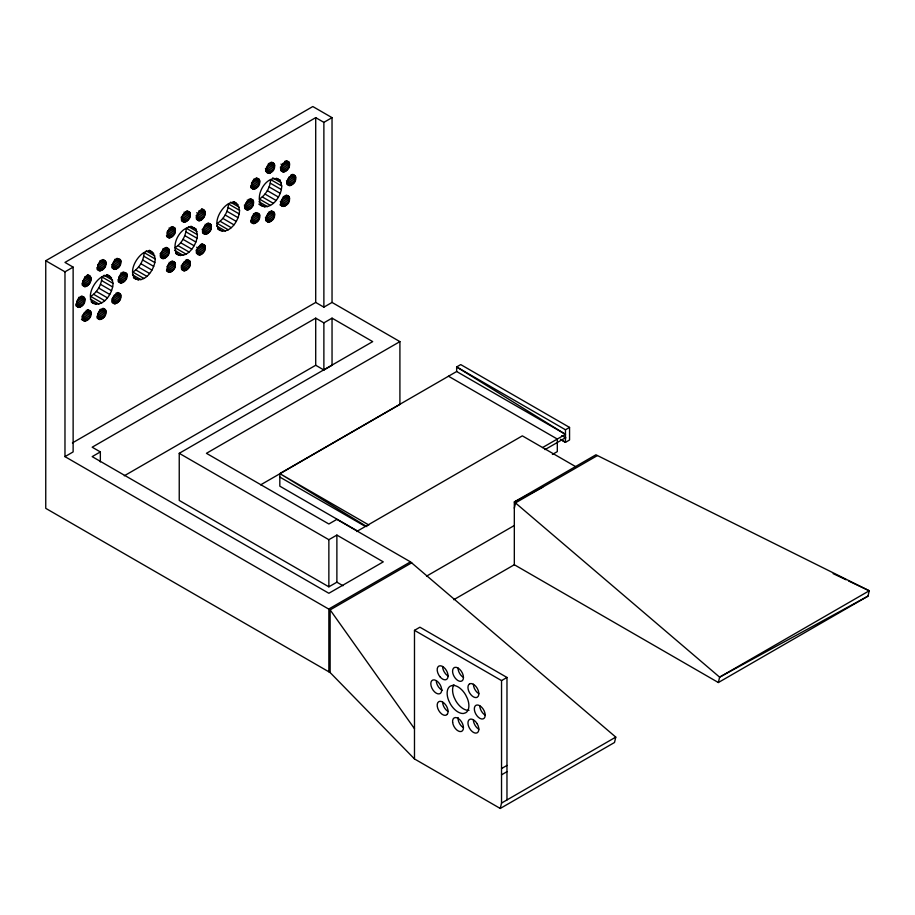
<?xml version="1.0" encoding="UTF-8"?>
<svg xmlns="http://www.w3.org/2000/svg" width="915" height="915" viewBox="0 0 915 915"><rect width="100%" height="100%" fill="white"/><g stroke="black" fill="none" stroke-linecap="round" stroke-linejoin="round"><path stroke-width="1.37" d="M100.341 461.915L100.341 451.918L92.175 447.206L315.709 318.146L323.876 322.858L332.042 318.146L372.702 341.615L179.237 453.314L179.237 500.436L328.862 586.824L336.88 582.192L336.88 535.081L383.271 561.867L328.862 593.275L92.175 456.631L100.341 451.918M124.291 475.789L315.709 365.268L315.709 318.146M315.709 365.268L323.876 369.98L323.876 322.858M328.862 586.824L328.862 539.701L336.88 535.081M332.042 318.146L332.042 365.268L323.876 369.98M72.388 442.929L315.709 302.442L323.876 307.154L332.042 302.442L399.912 341.615L399.912 404.441L260.661 484.836M500.253 808.46L501.534 803.084L501.546 680.6L414.484 630.344L414.484 758.935L500.253 808.46L614.514 742.488L615.784 737.113L410.48 561.867L336.88 519.365L328.862 523.998L206.435 453.314L399.912 341.615M514.322 525.507L514.322 501.946L595.928 454.789L869.25 590.77L867.98 596.145L718.355 682.533L514.322 564.738L514.322 525.507L426.539 576.153M414.484 630.344L419.928 627.198L506.979 677.455L506.967 799.939L501.534 803.084M84.786 300.921C86.067 293.212 76.311 298.016 76.631 303.105C75.35 310.814 85.106 306.01 84.786 300.921L78.633 297.375M89.864 276.067C84.935 274.614 79.674 284.302 84.775 286.669C90.208 286.338 94.268 276.353 87.405 274.649M90.951 314.566C92.243 306.868 82.487 311.672 82.808 316.75C81.526 324.459 91.283 319.655 90.951 314.566L86.044 311.729M101.794 302.819L90.734 296.437C97.265 292.228 101.599 284.725 101.977 276.959L113.037 283.353C112.957 293.349 102.469 309.35 91.386 302.19M105.866 264.401C107.147 256.692 97.39 261.496 97.722 266.585C96.441 274.294 106.186 269.49 105.866 264.401L99.724 260.855M105.866 313.09C107.147 305.393 97.39 310.185 97.722 315.275C96.441 322.984 106.186 318.18 105.866 313.09L99.724 309.544M120.769 262.925C122.061 255.216 112.305 260.02 112.625 265.11C111.344 272.819 121.1 268.015 120.769 262.925L114.627 259.38M120.769 297.352C122.061 289.655 112.305 294.447 112.625 299.537C111.344 307.246 121.1 302.442 120.769 297.352L115.862 294.516M126.945 276.582C128.226 268.873 118.481 273.677 118.801 278.755C117.52 286.464 127.277 281.66 126.945 276.582L120.803 273.025M143.964 278.48L132.892 272.087C139.435 267.889 143.769 260.386 144.135 252.62L155.207 259.002C155.127 269.01 144.639 285 133.544 277.851M169.115 252.231C170.396 244.522 160.651 249.326 160.971 254.416C159.69 262.125 169.435 257.321 169.115 252.231L162.973 248.686M175.291 231.449C176.572 223.74 166.827 228.544 167.148 233.634C165.867 241.343 175.611 236.539 175.291 231.449L169.149 227.904M175.291 265.876C176.572 258.179 166.827 262.971 167.148 268.061C165.867 275.77 175.611 270.966 175.291 265.876L169.149 262.331M186.122 254.13L175.062 247.748C181.605 243.539 185.939 236.036 186.305 228.27L197.377 234.663C197.297 244.66 186.809 260.661 175.714 253.501M190.206 215.711C191.487 208.002 181.73 212.806 182.051 217.896C180.77 225.605 190.526 220.801 190.206 215.711L184.052 212.166M190.206 264.401C191.487 256.703 181.73 261.496 182.051 266.585C180.77 274.294 190.526 269.49 190.206 264.401L185.287 261.564M204.022 210.164C199.093 208.712 193.831 218.399 198.932 220.767C204.354 220.435 208.414 210.45 201.563 208.746M205.109 248.663C206.39 240.965 196.645 245.758 196.965 250.847C195.684 258.556 205.429 253.752 205.109 248.663L200.191 245.826M211.285 227.881C212.566 220.183 202.81 224.987 203.141 230.065C201.86 237.774 211.605 232.97 211.285 227.881L205.143 224.335M228.292 229.791L217.232 223.397C223.775 219.2 228.098 211.697 228.476 203.931L239.536 210.313C239.456 220.321 228.979 236.31 217.884 229.162M253.455 203.542C254.736 195.833 244.98 200.637 245.3 205.726C244.019 213.424 253.775 208.631 253.455 203.542L247.302 199.996M259.631 182.76C260.912 175.051 251.156 179.855 251.476 184.944C250.195 192.653 259.952 187.85 259.631 182.76L253.478 179.214M259.631 217.187C260.912 209.489 251.156 214.282 251.476 219.371C250.195 227.08 259.952 222.276 259.631 217.187L253.478 213.641M270.463 205.44L259.403 199.058C265.933 194.849 270.268 187.346 270.646 179.58L281.706 185.962C281.763 196.531 270.028 212.966 258.819 204.102M274.534 167.022C275.815 159.313 266.071 164.117 266.391 169.206C265.11 176.915 274.855 172.112 274.534 167.022L268.392 163.476M274.534 215.711C275.815 208.002 266.071 212.806 266.391 217.896C265.11 225.605 274.855 220.801 274.534 215.711L268.392 212.166M289.449 165.546C290.73 157.838 280.974 162.641 281.294 167.731C280.013 175.44 289.769 170.636 289.449 165.546L284.531 162.71M289.449 199.973C290.73 192.264 280.974 197.068 281.294 202.158C280.013 209.867 289.769 205.063 289.449 199.973L283.295 196.428M295.614 179.191C296.906 171.494 287.15 176.286 287.47 181.376C286.189 189.085 295.945 184.281 295.614 179.191L290.707 176.355M463.459 677.455L463.265 678.976A7.697 4.438 60 0 1 458.015 680.6A7.697 4.438 60 0 1 452.753 672.914L452.57 671.175A7.697 4.438 60 0 1 458.015 668.03A7.697 4.438 60 0 1 463.459 677.455A7.697 4.438 60 0 1 458.198 669.769L458.015 668.03M514.322 508.191L515.591 502.815L597.198 455.693M718.355 682.533L719.625 677.157L869.25 590.77L848.617 580.991M501.546 774.845L506.967 771.665M414.484 758.935L330.132 672.548L45.75 508.351L45.75 260.729L312.816 106.54L332.031 117.646L332.042 302.442M332.031 117.646L323.876 122.358L315.709 117.646L64.976 262.411L73.131 267.123L73.131 451.918L64.976 456.631L330.132 609.893L414.484 728.706M45.75 260.729L64.976 271.824L73.131 267.123M542.538 447.572L565.47 434.339L456.654 371.513L279.818 473.604L279.818 486.162L357.731 531.146M356.656 531.512L522.339 435.86L576.313 467.016M456.654 371.513L456.654 366.949L565.47 429.776L569.553 427.419L569.553 439.989L565.47 442.345L560.529 439.486M544.997 449.608L565.47 437.793M552.385 454.458L557.315 451.61L557.315 439.051L448.487 376.225M410.48 561.867L328.862 608.978L328.862 671.804M411.75 562.771L330.132 609.893L330.132 672.548M453.749 599.714L514.322 564.738M501.546 680.6L506.979 677.455M501.546 768.554L506.979 765.42M506.967 799.939L615.784 737.113M867.98 596.145L719.625 677.157L514.322 501.946L542.789 487.112M239.536 210.313C234.949 187.358 207.305 220.744 220.343 230.58M155.207 259.002C150.62 236.047 122.976 269.433 136.003 279.269M113.037 283.353C108.45 260.398 80.806 293.784 93.845 303.608M479.78 705.728L478.373 705.133A7.697 4.438 60 0 0 474.336 708.873A7.697 4.438 60 0 0 478.373 717.269L479.78 718.298A7.697 4.438 60 0 0 485.213 715.153A7.697 4.438 60 0 0 479.78 705.728A7.697 4.438 60 0 0 483.806 714.123L485.213 715.153M442.391 690.322L441.693 690.024A7.697 4.438 60 0 1 436.249 680.6A7.697 4.438 60 0 0 430.805 683.745A7.697 4.438 60 0 0 436.249 693.17L437.656 693.764A7.697 4.438 60 0 0 441.693 690.024A7.697 4.438 60 0 0 437.656 681.629L436.249 680.6M833.153 573.648L846.043 579.767M286.567 160.674L289.026 162.092M285.755 160.891L289.449 163.03M284.668 161.36L289.586 164.208M282.872 163.419L289.026 166.965M280.974 164.105L288.351 168.36M281.328 166.084L287.482 169.641M271.652 162.149L274.111 163.568M280.31 167.159L286.464 170.705M292.743 174.319L295.202 175.749M270.851 162.378L274.534 164.506M291.931 174.548L295.614 176.675M280.459 168.669L285.366 171.505M269.765 162.836L274.683 165.684M290.844 175.017L295.762 177.853M280.596 169.847L284.279 171.974M280.802 170.647L283.261 172.066M267.969 164.894L274.111 168.44M289.048 177.064L295.202 180.61M267.294 166.29L273.448 169.835M288.385 178.459L294.527 182.005M266.425 167.559L272.567 171.116M287.504 179.74L293.658 183.286M265.407 168.635L271.549 172.192M286.486 180.815L292.64 184.361M265.544 170.144L270.463 172.981M286.624 182.314L291.542 185.15M265.682 171.322L269.376 173.45M286.761 183.492L290.455 185.619M276.513 178.219L280.196 180.347L281.706 185.962M286.978 184.304L289.437 185.722M272.716 177.865L281.328 182.828M270.257 183.16L281.328 189.554M256.749 177.887L259.208 179.306M286.567 195.101L289.026 196.519M255.937 178.116L259.631 180.244M285.755 195.33L289.449 197.457M254.85 178.574L259.769 181.422M269.136 186.946L280.196 193.328M284.668 195.799L289.586 198.635M253.055 180.632L259.208 184.178M282.872 197.846L289.026 201.392M252.391 182.028L258.533 185.573M267.352 190.663L278.412 197.045M282.209 199.241L288.351 202.787M251.511 183.297L257.664 186.854M281.328 200.522L287.482 204.068M251.728 185.082L256.646 187.93M280.31 201.586L286.464 205.143M265.018 194.072L276.09 200.454M250.641 185.882L255.548 188.719M280.459 203.096L285.366 205.932M250.779 187.06L254.462 189.188M280.596 204.274L284.279 206.401M250.984 187.861L253.444 189.291M280.802 205.086L283.261 206.504M279.933 204.811L282.392 206.23M262.308 196.931L273.368 203.324M258.945 201.712L267.546 206.687M250.573 198.669L253.032 200.088M259.917 204.114L264.835 206.95M271.652 210.839L274.111 212.257M249.761 198.887L253.455 201.025M270.851 211.068L274.534 213.195M248.674 199.356L253.592 202.192M269.765 211.537L274.683 214.373M246.878 201.414L253.032 204.96M267.969 213.584L274.111 217.13M246.215 202.81L252.357 206.355M267.294 214.979L273.448 218.525M245.346 204.079L251.488 207.636M266.425 216.26L272.567 219.806M244.328 205.154L250.47 208.7M265.407 217.324L271.549 220.881M255.937 212.543L259.631 214.67M244.465 206.664L249.383 209.501M265.544 218.834L270.463 221.67M254.85 213.012L259.769 215.849M233.783 201.609L236.242 203.027M244.602 207.831L248.285 209.97M265.682 220.012L269.376 222.139M233.119 201.849L238.037 204.686M244.808 208.643L247.267 210.061M265.899 220.824L268.358 222.242M253.055 215.059L259.208 218.605M230.546 202.204L239.158 207.179M252.391 216.455L258.533 220M251.511 217.736L257.664 221.281M251.728 219.52L256.646 222.356M250.641 220.309L255.548 223.146M228.098 207.511L239.158 213.893M250.779 221.487L254.462 223.615M250.984 222.299L253.444 223.718M226.966 211.285L238.037 217.679M225.181 215.014L236.242 221.396M222.848 218.411L233.92 224.804M202.226 209.363L204.686 210.782M201.426 209.592L205.109 211.72M200.339 210.05L205.257 212.898M220.138 221.281L231.209 227.663M198.967 210.69L205.109 214.236M198.544 212.108L204.686 215.654M569.553 427.419L460.737 364.593L456.654 366.949L565.47 434.339M196.645 212.795L204.022 217.049M216.775 226.062L225.387 231.026M197 214.773L203.141 218.33M187.323 210.839L189.782 212.257M195.982 215.849L202.124 219.406M208.403 223.02L210.862 224.438M217.759 228.453L222.677 231.301M186.511 211.068L190.206 213.195M207.591 223.237L211.285 225.364M196.119 217.358L201.037 220.195M185.425 211.537L190.343 214.373M206.516 223.706L211.422 226.543M196.256 218.536L199.939 220.664M196.473 219.337L198.932 220.767M183.629 213.584L189.782 217.13M204.72 225.753L210.862 229.299M182.966 214.979L189.108 218.525M204.045 227.149L210.187 230.694M182.085 216.26L188.238 219.806M203.176 228.43L209.318 231.975M561.764 435.643L565.847 437.85M181.067 217.324L187.22 220.881M202.158 229.505L208.3 233.05M181.204 218.834L186.122 221.67M202.295 231.003L207.213 233.851M181.353 220.012L185.036 222.139M202.432 232.181L206.115 234.309M190.949 226.199L195.867 229.036L197.377 234.663M181.559 220.824L184.018 222.242M202.638 232.993L205.097 234.412M188.387 226.554L196.988 231.518M185.928 231.85L196.988 238.243M172.409 226.577L174.868 227.995M202.226 243.79L204.686 245.22M171.608 226.806L175.291 228.933M201.426 244.019L205.109 246.146M170.522 227.275L175.44 230.111M184.807 235.635L195.867 242.018M200.339 244.488L205.257 247.325M168.726 229.322L174.868 232.868M198.544 246.535L204.686 250.081M168.051 230.717L174.205 234.263M183.011 239.353L194.083 245.746M196.645 247.222L204.022 251.476M167.182 231.998L173.324 235.544M197 249.212L203.141 252.757M167.388 233.771L172.306 236.619M195.982 250.287L202.124 253.832M167.525 235.281L171.219 237.408M180.69 242.761L191.75 249.143M196.119 251.785L201.037 254.622M166.439 235.75L170.133 237.877M196.256 252.963L199.939 255.091M166.656 236.562L169.115 237.98M177.979 245.62L189.039 252.014M174.616 250.401L183.217 255.377M166.233 247.359L168.692 248.777M187.323 259.528L189.782 260.958M175.589 252.803L180.507 255.64M165.432 247.576L169.115 249.715M186.511 259.757L190.206 261.884M164.345 248.045L169.264 250.893M185.425 260.226L190.343 263.062M162.55 250.104L168.692 253.649M183.629 262.273L189.782 265.819M161.875 251.499L168.028 255.045M182.966 263.669L189.108 267.214M161.006 252.769L167.148 256.326M182.085 264.95L188.238 268.495M159.988 253.844L166.13 257.401M172.409 261.015L174.868 262.433M181.067 266.025L187.22 269.57M171.608 261.233L175.291 263.36M160.125 255.354L165.043 258.19M181.204 267.523L186.122 270.36M170.522 261.701L175.44 264.538M149.454 250.298L151.913 251.728M160.262 256.532L163.957 258.659M181.353 268.701L185.036 270.829M148.779 250.538L153.697 253.375M160.48 257.332L162.939 258.762M181.559 269.513L184.018 270.932M168.726 263.749L174.868 267.294M146.217 250.893L154.818 255.868M168.051 265.144L174.205 268.69M167.182 266.425L173.324 269.971M167.388 268.209L172.306 271.046M167.525 269.708L171.219 271.846M143.758 256.2L154.818 262.582M166.439 270.177L170.133 272.304M166.656 270.989L169.115 272.407M142.637 259.974L153.697 266.368M140.853 263.703L151.913 270.085M138.52 267.111L149.58 273.494M117.086 258.282L120.769 260.409M135.809 269.971L146.869 276.353M115.999 258.739L120.917 261.587M114.203 260.798L120.357 264.344M113.54 262.193L119.682 265.739M132.446 274.752L141.047 279.716M112.659 263.474L118.813 267.02M102.983 259.528L105.442 260.947M111.641 264.538L117.795 268.095M133.418 277.142L138.337 279.99M102.183 259.757L105.866 261.884M123.262 271.927L126.945 274.054M111.779 266.048L116.697 268.884M101.096 260.226L106.014 263.062M122.175 272.396L127.094 275.232M111.916 267.226L115.61 269.353M112.133 268.038L114.592 269.456M99.3 262.273L105.442 265.819M120.38 274.443L126.533 277.988M98.626 263.669L104.779 267.214M119.716 275.838L125.858 279.384M97.756 264.95L103.898 268.495M118.836 277.119L124.989 280.665M97.962 266.734L102.88 269.57M119.053 278.903L123.971 281.74M96.876 267.523L101.794 270.36M117.955 279.693L122.873 282.541M97.013 268.701L100.696 270.829M107.284 274.649L109.743 276.067M118.092 280.871L121.787 282.998M97.23 269.513L99.689 270.932M106.609 274.889L111.527 277.725M118.309 281.683L120.769 283.101M104.047 275.243L112.648 280.207M101.588 280.539L112.648 286.933M88.08 275.266L90.539 276.685M117.898 292.48L120.357 293.909M87.268 275.495L90.951 277.622M117.086 292.709L120.769 294.836M86.182 275.964L91.1 278.8M115.999 293.177L120.917 296.014M100.467 284.325L111.527 290.707M84.809 276.593L90.951 280.139M84.386 278.011L90.539 281.557M114.203 295.225L120.357 298.77M83.723 279.407L89.864 282.952M98.683 288.042L109.743 294.436M113.54 296.62L119.682 300.166M82.842 280.688L88.995 284.233M112.659 297.901L118.813 301.447M83.059 282.472L87.977 285.308M111.641 298.976L117.795 302.522M96.349 291.45L107.41 297.844M81.961 283.261L86.879 286.098M111.779 300.475L116.697 303.322M82.11 284.439L85.793 286.567M111.916 301.653L115.61 303.78M82.316 285.251L84.775 286.669M112.133 302.465L114.592 303.883M93.639 294.31L104.699 300.703M90.276 299.091L98.877 304.066M81.904 296.048L84.363 297.466M91.248 301.493L96.166 304.329M102.983 308.218L105.442 309.647M81.092 296.277L84.786 298.404M103.406 309.156L105.866 310.574M80.005 296.735L84.923 299.582M101.096 308.915L106.014 311.752M78.21 298.793L84.363 302.339M99.3 310.963L105.442 314.508M77.546 300.189L83.688 303.734M98.626 312.358L104.779 315.904M76.666 301.458L82.819 305.015M97.756 313.639L103.898 317.185M76.883 303.242L81.801 306.09M88.08 309.705L90.539 311.123M97.962 315.423L102.88 318.26M87.268 309.922L90.951 312.049M75.796 304.043L80.703 306.88M96.876 316.213L101.794 319.06M86.182 310.391L91.1 313.227M75.934 305.221L79.616 307.349M97.013 317.391L100.696 319.518M76.139 306.022L78.599 307.451M97.23 318.203L99.689 319.621M84.386 312.438L90.539 315.984M83.723 313.834L89.864 317.379M82.842 315.115L88.995 318.66M81.824 316.19L87.977 319.735M81.961 317.688L86.879 320.536M82.11 318.866L85.793 320.993M82.316 319.678L84.775 321.096M81.446 319.404L83.906 320.822M368.859 525.004L279.818 473.604L366.881 526.628M279.818 477.058L365.142 526.319M179.237 453.314L328.862 539.701M336.88 582.192L342.988 585.726M560.632 439.349L565.47 442.345L565.47 429.776M280.196 180.347C267.935 171.723 252.597 196.794 262.514 206.23M195.867 229.036C183.595 220.412 168.257 245.483 178.173 254.919M323.876 122.358L323.876 307.154M315.709 117.646L315.709 302.442M64.976 271.824L64.976 456.631M478.842 693.707A7.697 4.438 60 0 1 473.398 684.283M448.064 711.47A7.697 4.438 60 0 1 442.62 702.045M478.842 729.244A7.697 4.438 60 0 1 474.999 725.183L474.13 723.388A7.697 4.438 60 0 1 473.398 719.819M469.029 710.314A15.395 8.887 60 0 1 455.864 700.936L454.103 697.344A15.395 8.887 60 0 1 453.954 684.695M462.784 727.288A7.697 4.438 60 0 1 458.049 717.543M448.064 675.933A7.697 4.438 60 0 1 445.342 673.52L444.221 671.873A7.697 4.438 60 0 1 442.62 666.509M469.555 683.894L468.686 684.706A7.697 4.438 60 0 0 469.555 692.781A7.697 4.438 60 0 0 476.12 697.573L477.253 697.23A7.697 4.438 60 0 0 477.253 688.343A7.697 4.438 60 0 0 469.555 683.894M447.332 714.192L446.474 714.992A7.697 4.438 60 0 1 438.777 710.555A7.697 4.438 60 0 1 438.777 701.668L439.898 701.325A7.697 4.438 60 0 1 446.474 706.117A7.697 4.438 60 0 1 447.332 714.192M452.433 685.438L450.214 686.181A15.395 8.887 60 0 0 448.67 700.49L450.432 704.081A15.395 8.887 60 0 0 463.585 713.46L465.815 712.716A15.395 8.887 60 0 0 467.359 698.408L465.598 694.817A15.395 8.887 60 0 0 452.433 685.438M477.253 723.879L476.12 722.232A7.697 4.438 60 0 0 469.555 719.442A7.697 4.438 60 0 0 468.686 726.521L469.555 728.329A7.697 4.438 60 0 0 477.253 732.766A7.697 4.438 60 0 0 477.253 723.879M439.898 676.665L438.777 675.018A7.697 4.438 60 0 1 438.777 666.131A7.697 4.438 60 0 1 446.474 670.569L447.332 672.376A7.697 4.438 60 0 1 446.474 679.456A7.697 4.438 60 0 1 439.898 676.665M452.628 722.335A7.697 4.438 60 0 0 461.354 731.462A7.697 4.438 60 0 0 460.062 719.933A7.697 4.438 60 0 0 452.628 722.335"/></g></svg>
